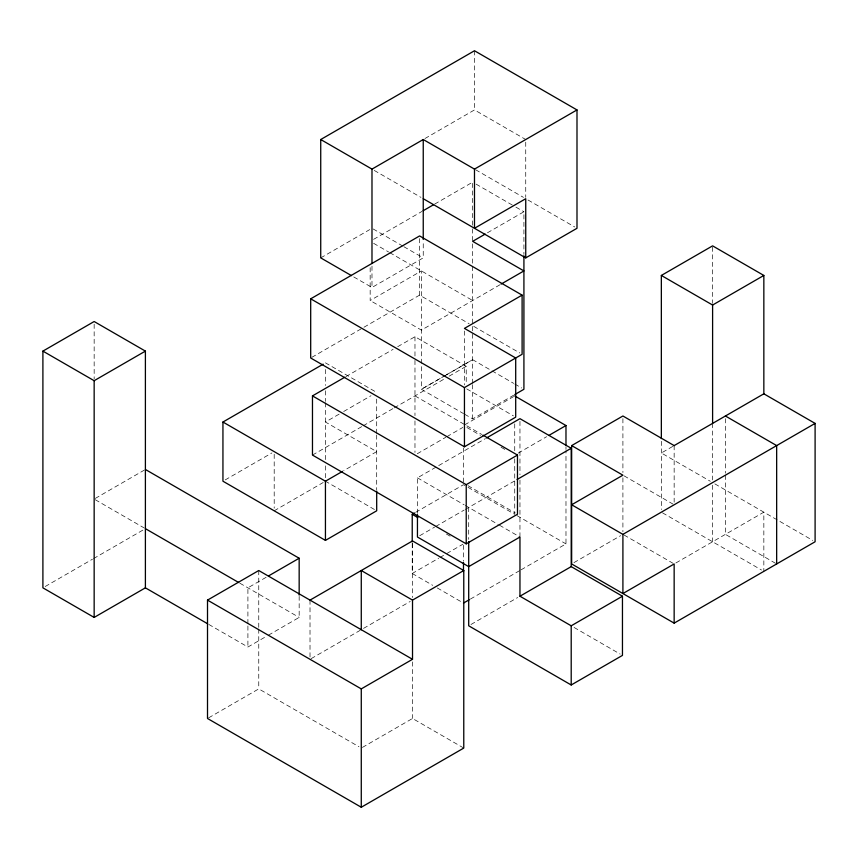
<?xml version="1.0" encoding="UTF-8"?>
<svg xmlns="http://www.w3.org/2000/svg" width="858" height="858" viewBox="0 0 858 858"><rect width="100%" height="100%" fill="white"/><g stroke="black" fill="none" stroke-linecap="round" stroke-linejoin="round"><path stroke-width="0.64" stroke-dasharray="4.29 3.22" d="M424.967 138.524L474.485 109.931L525.74 139.522M320.731 257.883L369.712 229.612M373.616 239.339L421.986 211.411M434.652 204.097L472.661 182.153L472.661 227.542M353.764 276.952L371.986 287.473L423.241 257.883L423.241 240.787M370.163 267.642L370.163 300.514L421.407 270.924L421.407 389.285L463.545 413.62M487.462 232.786L523.916 211.744L523.916 254.461M311.851 357.325L362.827 327.895M363.985 327.22L419.605 295.12L469.122 323.713M95.292 498.412L144.262 470.141M500 284.738L421.407 330.105L370.163 300.514M345.871 376.608L393.093 349.345M397.704 346.686L414.972 336.711L466.226 366.302L466.226 383.397M225.214 479.901L271.911 452.938M339.114 414.146L325.439 422.029L376.694 451.619L343.672 470.688M343.672 411.508L370.999 395.731M45.206 586.507L92.428 559.244M93.576 558.579L144.251 529.322M445.323 375.482L421.407 389.285L443.05 376.791M446.46 374.817L472.661 359.695L490.883 370.216M444.187 376.136L472.661 359.695M394.24 407.861L444.583 378.796M449.142 376.169L466.226 366.302M312.473 455.072L362.001 426.48M363.149 425.815L393.093 408.526M274.195 510.8L323.166 482.528M464.693 414.275L472.661 418.876L513.663 395.206M464.618 424.882L513.599 396.6M417.256 453.753L445.731 437.323M446.868 436.658L462.805 427.456M417.449 513.363L417.449 477.852L485.403 438.62M266.13 577.316L247.908 587.837L247.908 624.667M415.647 512.333L463.481 484.716L466.902 486.69M518.146 453.153L546.621 436.711M419.723 535.714L434.534 527.166M435.671 526.512L464.146 510.07M465.283 509.416L515.926 480.18M208.751 624.41L247.908 647.018L267.267 635.842M268.404 635.188L299.163 617.428L299.163 596.385M412.226 543.243L412.226 573.487L438.717 558.193M439.875 557.528L445.634 554.204M446.782 553.539L462.902 544.229M672.736 446.417L661.346 452.992L710.317 481.263M208.655 717.824L258.762 688.888L358.966 746.739M311.154 658.644L360.124 630.362M363.545 628.388L410.242 601.437M470.388 599.088L519.916 570.495M521.063 569.83L565.98 543.897L565.98 450.804M573.927 562.634L620.624 535.671M470.978 624.495L517.674 597.533M675.889 562.955L763.845 512.172L763.845 571.353M362.408 747.415L412.516 718.478L463.77 748.069M475.632 169.766L523.466 197.383M528.024 200.021L574.721 226.973M476.083 184.127L514.8 206.488M515.937 207.143L523.916 211.744M374.26 170.431L420.956 197.383M373.123 228.947L402.734 246.042M403.871 246.707L423.241 257.883M373.616 243.329L388.588 251.973M389.736 252.638L472.661 300.514M473.734 326.372L519.798 352.97M714.875 483.891L812.794 540.433M492.02 370.87L513.663 383.365M514.8 384.03L521.632 387.977M624.045 475.836L673.015 504.107M775.525 563.288L725.407 534.362L725.407 474.517M466.72 388.899L513.416 415.862M662.483 512.827L761.539 570.023M414.972 395.892L465.647 425.15M466.806 425.815L481.778 434.459M466.902 427.509L480.566 435.403M501.061 447.233L505.619 449.871M624.045 535.017L673.015 563.288M325.439 362.848L376.694 392.438M467.953 485.66L515.175 512.923M468.039 487.344L514.736 514.307L514.736 458.451M517.009 515.626L565.98 543.897M417.449 477.852L464.146 504.815M465.283 505.469L498.316 524.538M499.453 525.193L519.959 537.033M446.396 534.03L450.954 536.668M374.42 509.491L325.439 481.209L325.439 465.25M574.088 627.466L620.152 654.064M412.226 573.487L432.732 585.328M437.29 587.955L462.344 602.423M95.292 499.731L144.262 528.002M239.843 583.183L299.163 617.428M725.407 418.661L725.407 473.187M712.601 247.19L712.601 303.367M712.601 423.402L712.601 479.944M712.601 485.21L712.601 541.763M674.152 445.592L674.152 502.144M661.346 441.291L661.346 509.534M622.908 418.629L622.908 472.554M622.908 477.809L622.908 531.724M565.98 446.814L565.98 449.474M525.74 142.149L525.74 197.383M519.959 421.342L519.959 474.742M519.959 480.083L519.959 536.143M514.736 423.873L514.736 451.801M474.485 50.751L474.485 109.931M472.661 228.871L472.661 383.365M472.661 384.684L472.661 418.876M468.704 507.443L468.704 539.36M464.446 331.038L464.446 384.952M463.481 447.897L463.481 482.089M463.481 545.216L463.481 560.993M419.605 238.567L419.605 295.12M414.972 336.711L414.972 359.073M414.972 360.381L414.972 415.615M414.972 420.881L414.972 452.445M412.516 543.564L412.516 597.49M412.516 661.926L412.516 718.478M376.694 399.088L376.694 433.665M376.694 434.995L376.694 489.757M371.986 266.195L371.986 287.473M325.439 369.498L325.439 385.457M325.439 390.776L325.439 401.415M325.439 402.745L325.439 460.167M310.017 600.117L310.017 657.979M274.195 454.257L274.195 508.172M258.762 570.527L258.762 627.713M258.762 629.043L258.762 688.888M247.908 625.975L247.908 647.018M94.155 324.195L94.155 378.925"/><path stroke-width="1.29" d="M351.48 275.632L320.731 257.883L320.731 139.522L474.485 50.751L576.994 109.931L576.994 228.292L525.74 257.883L423.241 198.702M145.399 587.837L94.155 617.428L42.9 587.837L42.9 351.115L94.155 321.525L145.399 351.115L145.399 587.837L207.593 623.745M320.731 139.522L371.986 169.112L423.241 139.522L474.485 169.112L576.994 109.931M42.9 351.115L94.155 380.705L145.399 351.115M423.133 210.746L433.505 204.762M310.693 298.82L419.605 235.939L522.104 295.12L522.104 354.3L464.446 387.58L310.693 298.82L310.693 358L464.446 446.761L515.701 417.17L515.701 357.99L464.446 328.399L522.104 295.12M485.188 234.105L472.661 241.334L523.916 270.924L501.136 284.073M376.694 491.076L376.694 510.8L325.439 540.39L222.941 481.209L222.941 422.029L323.144 364.178M482.925 435.124L517.481 455.072L517.481 514.253L466.226 543.843L312.473 455.072L312.473 395.892L344.723 377.273M661.346 438.61L661.346 275.45L712.601 245.86L763.845 275.45L763.845 393.811L673.873 445.752M222.941 422.029L325.439 481.209L342.524 471.353M514.8 394.551L523.916 389.285L523.916 255.802M661.346 275.45L712.601 305.04L763.845 275.45M486.55 437.955L519.959 418.672L571.203 448.262L571.203 566.623L622.458 596.213L622.458 655.394L571.203 684.984L468.704 625.804L468.704 541.634M207.507 600.117L258.762 570.527L412.516 659.298L412.516 600.117L463.77 570.527L463.77 748.069L361.272 807.249L207.507 718.478L207.507 600.117L361.272 688.888L412.516 659.298M268.404 576.008L299.163 558.247L299.163 595.077M412.226 541.924L412.226 514.307L414.511 512.987M548.905 435.403L565.98 425.536L565.98 445.484M312.473 395.892L466.226 484.663L517.481 455.072M763.845 393.811L815.1 423.402L815.1 541.763L674.152 623.133L571.653 563.953L571.653 445.592L622.908 416.001L674.152 445.592M517.074 479.515L571.203 448.262M310.017 600.117L412.516 540.937L463.77 570.527M463.481 603.077L469.24 599.753M571.653 445.592L622.908 475.182L571.653 504.772L622.908 534.362L815.1 423.402M417.449 514.671L417.449 537.033L468.704 566.623L519.959 537.033L519.959 596.213L571.203 566.623M519.959 596.213L571.203 625.804L622.458 596.213M725.407 416.001L776.662 445.592L776.662 563.953M514.736 395.946L565.98 425.536M412.226 514.307L417.921 517.599M412.516 600.117L361.272 570.527L361.272 629.708M145.399 469.476L299.163 558.247M145.399 528.657L238.696 582.518M712.601 305.04L712.601 423.402M674.152 623.133L674.152 563.953L622.908 593.543L622.908 534.362M571.203 625.804L571.203 684.984M525.74 257.883L525.74 198.702L474.485 228.292L474.485 169.112M466.226 484.663L466.226 543.843M464.446 387.58L464.446 446.761M463.481 562.312L463.481 571.514M423.241 139.522L423.241 239.468M371.986 169.112L371.986 263.535M361.272 688.888L361.272 807.249M325.439 481.209L325.439 540.39M94.155 380.705L94.155 617.428"/></g></svg>
